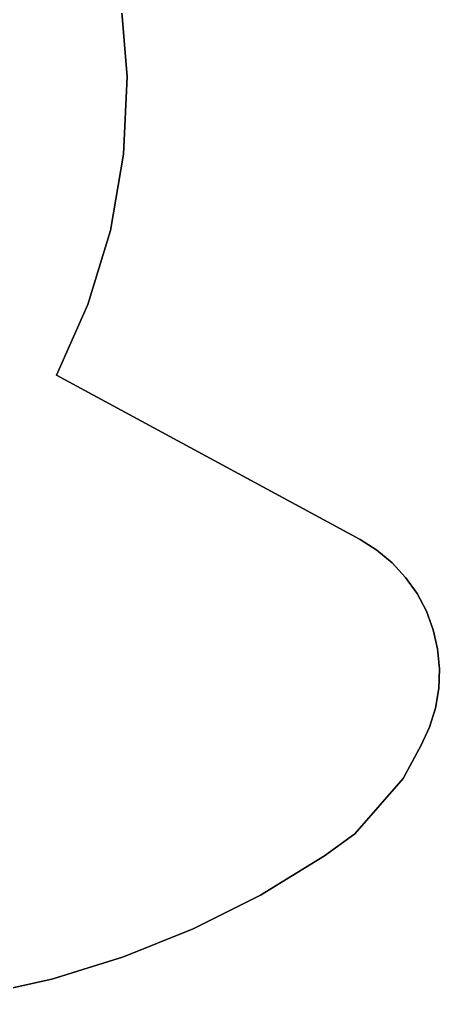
# Model space of a CAD drawing. Header units: millimetres. Extents: x -658 to 1307, y -81 to 472.
# Drawn here: x 1122.16 to 1124.93, y 37.48 to 43.92 of the extents above; entities that cross this region are included whole.
import ezdxf

# ---------------------------------------------------------------- set-up
doc = ezdxf.new("R2010")
doc.units = ezdxf.units.MM
doc.layers.get('0').update_dxf_attribs({"true_color": 0xffffff})

# ---------------------------------------------------------------- blocks, each defined once
blk = doc.blocks.new('Group67_1')
for p, q in [((1122.8696, 43.5457, 0.0004), (1122.8293, 44.0549, 0.0004)), ((1122.8293, 44.0549, 3), (1122.8696, 43.5457, 3)), ((1122.8696, 43.5457, 7.6996), (1122.8293, 44.0549, 7.6996)), ((1122.8293, 44.0549, 4.7), (1122.8696, 43.5457, 4.7)), ((1122.8696, 43.5457, 9.3996), (1122.8293, 44.0549, 9.3996)), ((1122.8293, 44.0549, 12.3992), (1122.8696, 43.5457, 12.3992)), ((1122.8696, 43.5457, 14.0992), (1122.8293, 44.0549, 14.0992)), ((1122.8293, 44.0549, 17.0988), (1122.8696, 43.5457, 17.0988)), ((1122.8696, 43.5457, 18.7988), (1122.8293, 44.0549, 18.7988)), ((1122.8293, 44.0549, 21.7984), (1122.8696, 43.5457, 21.7984)), ((1122.8293, 44.0549, 23.4984), (1122.8696, 43.5457, 23.4984)), ((1122.8696, 43.5457, 26.498), (1122.8293, 44.0549, 26.498)), ((1122.8696, 43.5457, 31.1975), (1122.8293, 44.0549, 31.1975)), ((1122.8293, 44.0549, 28.198), (1122.8696, 43.5457, 28.198)), ((1122.8696, 43.5457, 32.8975), (1122.8293, 44.0549, 32.8975)), ((1122.8293, 44.0549, 35.8971), (1122.8696, 43.5457, 35.8971)), ((1122.8696, 43.5457, 37.5971), (1122.8293, 44.0549, 37.5971)), ((1122.8293, 44.0549, 40.5967), (1122.8696, 43.5457, 40.5967)), ((1122.8293, 44.0549, 42.2967), (1122.8696, 43.5457, 42.2967)), ((1122.8293, 44.0549, 45.2963), (1122.8696, 43.5457, 45.2963)), ((1122.8464, 43.0354, 3), (1122.8696, 43.5457, 3)), ((1122.8696, 43.5457, 0.0004), (1122.8464, 43.0354, 0.0004)), ((1122.8464, 43.0354, 7.6996), (1122.8696, 43.5457, 7.6996)), ((1122.8696, 43.5457, 4.7), (1122.8464, 43.0354, 4.7)), ((1122.8464, 43.0354, 9.3996), (1122.8696, 43.5457, 9.3996)), ((1122.8696, 43.5457, 12.3992), (1122.8464, 43.0354, 12.3992)), ((1122.8464, 43.0354, 14.0992), (1122.8696, 43.5457, 14.0992)), ((1122.8696, 43.5457, 17.0988), (1122.8464, 43.0354, 17.0988)), ((1122.8464, 43.0354, 18.7988), (1122.8696, 43.5457, 18.7988)), ((1122.8696, 43.5457, 21.7984), (1122.8464, 43.0354, 21.7984)), ((1122.8696, 43.5457, 23.4984), (1122.8464, 43.0354, 23.4984)), ((1122.8464, 43.0354, 26.498), (1122.8696, 43.5457, 26.498)), ((1122.8464, 43.0354, 31.1975), (1122.8696, 43.5457, 31.1975)), ((1122.8696, 43.5457, 28.198), (1122.8464, 43.0354, 28.198)), ((1122.8464, 43.0354, 32.8975), (1122.8696, 43.5457, 32.8975)), ((1122.8696, 43.5457, 35.8971), (1122.8464, 43.0354, 35.8971)), ((1122.8464, 43.0354, 37.5971), (1122.8696, 43.5457, 37.5971)), ((1122.8696, 43.5457, 40.5967), (1122.8464, 43.0354, 40.5967)), ((1122.8696, 43.5457, 42.2967), (1122.8464, 43.0354, 42.2967)), ((1122.8696, 43.5457, 45.2963), (1122.8464, 43.0354, 45.2963)), ((1122.8696, 43.5457, 3), (1122.8696, 43.5457, 0.0004)), ((1122.8696, 43.5457, 7.6996), (1122.8696, 43.5457, 4.7)), ((1122.8696, 43.5457, 12.3992), (1122.8696, 43.5457, 9.3996)), ((1122.8696, 43.5457, 14.0992), (1122.8696, 43.5457, 17.0988)), ((1122.8696, 43.5457, 18.7988), (1122.8696, 43.5457, 21.7984)), ((1122.8696, 43.5457, 23.4984), (1122.8696, 43.5457, 26.498)), ((1122.8696, 43.5457, 31.1975), (1122.8696, 43.5457, 28.198)), ((1122.8696, 43.5457, 35.8971), (1122.8696, 43.5457, 32.8975)), ((1122.8696, 43.5457, 37.5971), (1122.8696, 43.5457, 40.5967)), ((1122.8696, 43.5457, 42.2967), (1122.8696, 43.5457, 45.2963)), ((1122.7598, 42.532, 3), (1122.8464, 43.0354, 3)), ((1122.8464, 43.0354, 0.0004), (1122.7598, 42.532, 0.0004)), ((1122.7598, 42.532, 7.6996), (1122.8464, 43.0354, 7.6996)), ((1122.8464, 43.0354, 4.7), (1122.7598, 42.532, 4.7)), ((1122.7598, 42.532, 9.3996), (1122.8464, 43.0354, 9.3996)), ((1122.8464, 43.0354, 12.3992), (1122.7598, 42.532, 12.3992)), ((1122.7598, 42.532, 14.0992), (1122.8464, 43.0354, 14.0992)), ((1122.8464, 43.0354, 17.0988), (1122.7598, 42.532, 17.0988)), ((1122.7598, 42.532, 18.7988), (1122.8464, 43.0354, 18.7988)), ((1122.8464, 43.0354, 21.7984), (1122.7598, 42.532, 21.7984)), ((1122.8464, 43.0354, 23.4984), (1122.7598, 42.532, 23.4984)), ((1122.7598, 42.532, 26.498), (1122.8464, 43.0354, 26.498)), ((1122.7598, 42.532, 31.1975), (1122.8464, 43.0354, 31.1975)), ((1122.8464, 43.0354, 28.198), (1122.7598, 42.532, 28.198)), ((1122.7598, 42.532, 32.8975), (1122.8464, 43.0354, 32.8975)), ((1122.8464, 43.0354, 35.8971), (1122.7598, 42.532, 35.8971)), ((1122.7598, 42.532, 37.5971), (1122.8464, 43.0354, 37.5971)), ((1122.8464, 43.0354, 40.5967), (1122.7598, 42.532, 40.5967)), ((1122.8464, 43.0354, 42.2967), (1122.7598, 42.532, 42.2967)), ((1122.8464, 43.0354, 45.2963), (1122.7598, 42.532, 45.2963)), ((1122.8464, 43.0354, 0.0004), (1122.8464, 43.0354, 3)), ((1122.8464, 43.0354, 4.7), (1122.8464, 43.0354, 7.6996)), ((1122.8464, 43.0354, 9.3996), (1122.8464, 43.0354, 12.3992)), ((1122.8464, 43.0354, 17.0988), (1122.8464, 43.0354, 14.0992)), ((1122.8464, 43.0354, 18.7988), (1122.8464, 43.0354, 21.7984)), ((1122.8464, 43.0354, 23.4984), (1122.8464, 43.0354, 26.498)), ((1122.8464, 43.0354, 28.198), (1122.8464, 43.0354, 31.1975)), ((1122.8464, 43.0354, 32.8975), (1122.8464, 43.0354, 35.8971)), ((1122.8464, 43.0354, 37.5971), (1122.8464, 43.0354, 40.5967)), ((1122.8464, 43.0354, 42.2967), (1122.8464, 43.0354, 45.2963)), ((1122.6113, 42.0432, 3), (1122.7598, 42.532, 3)), ((1122.7598, 42.532, 0.0004), (1122.6113, 42.0432, 0.0004)), ((1122.6113, 42.0432, 7.6996), (1122.7598, 42.532, 7.6996)), ((1122.7598, 42.532, 4.7), (1122.6113, 42.0432, 4.7)), ((1122.6113, 42.0432, 9.3996), (1122.7598, 42.532, 9.3996)), ((1122.7598, 42.532, 12.3992), (1122.6113, 42.0432, 12.3992)), ((1122.6113, 42.0432, 14.0992), (1122.7598, 42.532, 14.0992)), ((1122.7598, 42.532, 17.0988), (1122.6113, 42.0432, 17.0988)), ((1122.6113, 42.0432, 18.7988), (1122.7598, 42.532, 18.7988)), ((1122.7598, 42.532, 21.7984), (1122.6113, 42.0432, 21.7984)), ((1122.7598, 42.532, 23.4984), (1122.6113, 42.0432, 23.4984)), ((1122.6113, 42.0432, 26.498), (1122.7598, 42.532, 26.498)), ((1122.6113, 42.0432, 31.1975), (1122.7598, 42.532, 31.1975)), ((1122.7598, 42.532, 28.198), (1122.6113, 42.0432, 28.198)), ((1122.6113, 42.0432, 32.8975), (1122.7598, 42.532, 32.8975)), ((1122.7598, 42.532, 35.8971), (1122.6113, 42.0432, 35.8971)), ((1122.6113, 42.0432, 37.5971), (1122.7598, 42.532, 37.5971)), ((1122.7598, 42.532, 40.5967), (1122.6113, 42.0432, 40.5967)), ((1122.7598, 42.532, 42.2967), (1122.6113, 42.0432, 42.2967)), ((1122.7598, 42.532, 45.2963), (1122.6113, 42.0432, 45.2963)), ((1122.7598, 42.532, 3), (1122.7598, 42.532, 0.0004)), ((1122.7598, 42.532, 4.7), (1122.7598, 42.532, 7.6996)), ((1122.7598, 42.532, 12.3992), (1122.7598, 42.532, 9.3996)), ((1122.7598, 42.532, 17.0988), (1122.7598, 42.532, 14.0992)), ((1122.7598, 42.532, 21.7984), (1122.7598, 42.532, 18.7988)), ((1122.7598, 42.532, 26.498), (1122.7598, 42.532, 23.4984)), ((1122.7598, 42.532, 31.1975), (1122.7598, 42.532, 28.198)), ((1122.7598, 42.532, 35.8971), (1122.7598, 42.532, 32.8975)), ((1122.7598, 42.532, 37.5971), (1122.7598, 42.532, 40.5967)), ((1122.7598, 42.532, 45.2963), (1122.7598, 42.532, 42.2967)), ((1122.4031, 41.5767, 0.0004), (1122.6113, 42.0432, 0.0004)), ((1122.6113, 42.0432, 3), (1122.4031, 41.5767, 3)), ((1122.4031, 41.5767, 7.6996), (1122.6113, 42.0432, 7.6996)), ((1122.6113, 42.0432, 4.7), (1122.4031, 41.5767, 4.7)), ((1122.4031, 41.5767, 9.3996), (1122.6113, 42.0432, 9.3996)), ((1122.6113, 42.0432, 12.3992), (1122.4031, 41.5767, 12.3992)), ((1122.4031, 41.5767, 14.0992), (1122.6113, 42.0432, 14.0992)), ((1122.6113, 42.0432, 17.0988), (1122.4031, 41.5767, 17.0988)), ((1122.4031, 41.5767, 18.7988), (1122.6113, 42.0432, 18.7988)), ((1122.6113, 42.0432, 21.7984), (1122.4031, 41.5767, 21.7984)), ((1122.6113, 42.0432, 23.4984), (1122.4031, 41.5767, 23.4984)), ((1122.4031, 41.5767, 26.498), (1122.6113, 42.0432, 26.498)), ((1122.4031, 41.5767, 31.1975), (1122.6113, 42.0432, 31.1975)), ((1122.6113, 42.0432, 28.198), (1122.4031, 41.5767, 28.198)), ((1122.4031, 41.5767, 32.8975), (1122.6113, 42.0432, 32.8975)), ((1122.6113, 42.0432, 35.8971), (1122.4031, 41.5767, 35.8971)), ((1122.4031, 41.5767, 37.5971), (1122.6113, 42.0432, 37.5971)), ((1122.6113, 42.0432, 40.5967), (1122.4031, 41.5767, 40.5967)), ((1122.6113, 42.0432, 42.2967), (1122.4031, 41.5767, 42.2967)), ((1122.6113, 42.0432, 45.2963), (1122.4031, 41.5767, 45.2963)), ((1122.6113, 42.0432, 0.0004), (1122.6113, 42.0432, 3)), ((1122.6113, 42.0432, 7.6996), (1122.6113, 42.0432, 4.7)), ((1122.6113, 42.0432, 12.3992), (1122.6113, 42.0432, 9.3996)), ((1122.6113, 42.0432, 17.0988), (1122.6113, 42.0432, 14.0992)), ((1122.6113, 42.0432, 21.7984), (1122.6113, 42.0432, 18.7988)), ((1122.6113, 42.0432, 26.498), (1122.6113, 42.0432, 23.4984)), ((1122.6113, 42.0432, 31.1975), (1122.6113, 42.0432, 28.198)), ((1122.6113, 42.0432, 35.8971), (1122.6113, 42.0432, 32.8975)), ((1122.6113, 42.0432, 40.5967), (1122.6113, 42.0432, 37.5971)), ((1122.6113, 42.0432, 45.2963), (1122.6113, 42.0432, 42.2967)), ((1122.4031, 41.5767, 3), (1122.4031, 41.5767, 0.0004)), ((1124.4071, 40.4911, 3), (1122.4031, 41.5767, 3)), ((1122.4031, 41.5767, 0.0004), (1124.4071, 40.4911, 0.0004)), ((1124.4071, 40.4911, 7.6996), (1122.4031, 41.5767, 7.6996)), ((1122.4031, 41.5767, 4.7), (1124.4071, 40.4911, 4.7)), ((1122.4031, 41.5767, 4.7), (1122.4031, 41.5767, 7.6996)), ((1124.4071, 40.4911, 9.3996), (1122.4031, 41.5767, 9.3996)), ((1122.4031, 41.5767, 9.3996), (1122.4031, 41.5767, 12.3992)), ((1122.4031, 41.5767, 12.3992), (1124.4071, 40.4911, 12.3992)), ((1124.4071, 40.4911, 14.0992), (1122.4031, 41.5767, 14.0992)), ((1122.4031, 41.5767, 14.0992), (1122.4031, 41.5767, 17.0988)), ((1122.4031, 41.5767, 17.0988), (1124.4071, 40.4911, 17.0988)), ((1122.4031, 41.5767, 21.7984), (1122.4031, 41.5767, 18.7988)), ((1124.4071, 40.4911, 18.7988), (1122.4031, 41.5767, 18.7988)), ((1122.4031, 41.5767, 21.7984), (1124.4071, 40.4911, 21.7984)), ((1122.4031, 41.5767, 23.4984), (1124.4071, 40.4911, 23.4984)), ((1124.4071, 40.4911, 26.498), (1122.4031, 41.5767, 26.498)), ((1122.4031, 41.5767, 23.4984), (1122.4031, 41.5767, 26.498)), ((1124.4071, 40.4911, 31.1975), (1122.4031, 41.5767, 31.1975)), ((1122.4031, 41.5767, 28.198), (1124.4071, 40.4911, 28.198)), ((1122.4031, 41.5767, 28.198), (1122.4031, 41.5767, 31.1975)), ((1122.4031, 41.5767, 35.8971), (1122.4031, 41.5767, 32.8975)), ((1124.4071, 40.4911, 32.8975), (1122.4031, 41.5767, 32.8975)), ((1122.4031, 41.5767, 35.8971), (1124.4071, 40.4911, 35.8971)), ((1124.4071, 40.4911, 37.5971), (1122.4031, 41.5767, 37.5971)), ((1122.4031, 41.5767, 37.5971), (1122.4031, 41.5767, 40.5967)), ((1122.4031, 41.5767, 40.5967), (1124.4071, 40.4911, 40.5967)), ((1122.4031, 41.5767, 42.2967), (1124.4071, 40.4911, 42.2967)), ((1122.4031, 41.5767, 42.2967), (1122.4031, 41.5767, 45.2963)), ((1122.4031, 41.5767, 45.2963), (1124.4071, 40.4911, 45.2963)), ((1124.5178, 40.4214, 3), (1124.4071, 40.4911, 3)), ((1124.4071, 40.4911, 0.0004), (1124.5178, 40.4214, 0.0004)), ((1124.4071, 40.4911, 3), (1124.4071, 40.4911, 0.0004)), ((1124.5178, 40.4214, 7.6996), (1124.4071, 40.4911, 7.6996)), ((1124.4071, 40.4911, 4.7), (1124.5178, 40.4214, 4.7)), ((1124.4071, 40.4911, 4.7), (1124.4071, 40.4911, 7.6996)), ((1124.4071, 40.4911, 12.3992), (1124.4071, 40.4911, 9.3996)), ((1124.5178, 40.4214, 9.3996), (1124.4071, 40.4911, 9.3996)), ((1124.4071, 40.4911, 12.3992), (1124.5178, 40.4214, 12.3992)), ((1124.4071, 40.4911, 17.0988), (1124.4071, 40.4911, 14.0992)), ((1124.5178, 40.4214, 14.0992), (1124.4071, 40.4911, 14.0992)), ((1124.4071, 40.4911, 17.0988), (1124.5178, 40.4214, 17.0988)), ((1124.5178, 40.4214, 18.7988), (1124.4071, 40.4911, 18.7988)), ((1124.4071, 40.4911, 18.7988), (1124.4071, 40.4911, 21.7984)), ((1124.4071, 40.4911, 21.7984), (1124.5178, 40.4214, 21.7984)), ((1124.4071, 40.4911, 23.4984), (1124.5178, 40.4214, 23.4984)), ((1124.5178, 40.4214, 26.498), (1124.4071, 40.4911, 26.498)), ((1124.4071, 40.4911, 26.498), (1124.4071, 40.4911, 23.4984)), ((1124.5178, 40.4214, 31.1975), (1124.4071, 40.4911, 31.1975)), ((1124.4071, 40.4911, 28.198), (1124.5178, 40.4214, 28.198)), ((1124.4071, 40.4911, 31.1975), (1124.4071, 40.4911, 28.198)), ((1124.5178, 40.4214, 32.8975), (1124.4071, 40.4911, 32.8975)), ((1124.4071, 40.4911, 32.8975), (1124.4071, 40.4911, 35.8971)), ((1124.4071, 40.4911, 35.8971), (1124.5178, 40.4214, 35.8971)), ((1124.5178, 40.4214, 37.5971), (1124.4071, 40.4911, 37.5971)), ((1124.4071, 40.4911, 37.5971), (1124.4071, 40.4911, 40.5967)), ((1124.4071, 40.4911, 40.5967), (1124.5178, 40.4214, 40.5967)), ((1124.4071, 40.4911, 42.2967), (1124.5178, 40.4214, 42.2967)), ((1124.4071, 40.4911, 45.2963), (1124.4071, 40.4911, 42.2967)), ((1124.4071, 40.4911, 45.2963), (1124.5178, 40.4214, 45.2963)), ((1124.6184, 40.3378, 3), (1124.5178, 40.4214, 3)), ((1124.5178, 40.4214, 0.0004), (1124.6184, 40.3378, 0.0004)), ((1124.5178, 40.4214, 0.0004), (1124.5178, 40.4214, 3)), ((1124.6184, 40.3378, 7.6996), (1124.5178, 40.4214, 7.6996)), ((1124.5178, 40.4214, 4.7), (1124.6184, 40.3378, 4.7)), ((1124.5178, 40.4214, 7.6996), (1124.5178, 40.4214, 4.7)), ((1124.5178, 40.4214, 12.3992), (1124.5178, 40.4214, 9.3996)), ((1124.6184, 40.3378, 9.3996), (1124.5178, 40.4214, 9.3996)), ((1124.5178, 40.4214, 12.3992), (1124.6184, 40.3378, 12.3992)), ((1124.6184, 40.3378, 14.0992), (1124.5178, 40.4214, 14.0992)), ((1124.5178, 40.4214, 14.0992), (1124.5178, 40.4214, 17.0988)), ((1124.5178, 40.4214, 17.0988), (1124.6184, 40.3378, 17.0988)), ((1124.5178, 40.4214, 21.7984), (1124.5178, 40.4214, 18.7988)), ((1124.6184, 40.3378, 18.7988), (1124.5178, 40.4214, 18.7988)), ((1124.5178, 40.4214, 21.7984), (1124.6184, 40.3378, 21.7984)), ((1124.5178, 40.4214, 23.4984), (1124.6184, 40.3378, 23.4984)), ((1124.6184, 40.3378, 26.498), (1124.5178, 40.4214, 26.498)), ((1124.5178, 40.4214, 23.4984), (1124.5178, 40.4214, 26.498)), ((1124.6184, 40.3378, 31.1975), (1124.5178, 40.4214, 31.1975)), ((1124.5178, 40.4214, 28.198), (1124.6184, 40.3378, 28.198)), ((1124.5178, 40.4214, 28.198), (1124.5178, 40.4214, 31.1975)), ((1124.6184, 40.3378, 32.8975), (1124.5178, 40.4214, 32.8975)), ((1124.5178, 40.4214, 32.8975), (1124.5178, 40.4214, 35.8971)), ((1124.5178, 40.4214, 35.8971), (1124.6184, 40.3378, 35.8971)), ((1124.6184, 40.3378, 37.5971), (1124.5178, 40.4214, 37.5971)), ((1124.5178, 40.4214, 37.5971), (1124.5178, 40.4214, 40.5967)), ((1124.5178, 40.4214, 40.5967), (1124.6184, 40.3378, 40.5967)), ((1124.5178, 40.4214, 42.2967), (1124.6184, 40.3378, 42.2967)), ((1124.5178, 40.4214, 42.2967), (1124.5178, 40.4214, 45.2963)), ((1124.5178, 40.4214, 45.2963), (1124.6184, 40.3378, 45.2963)), ((1124.7073, 40.2418, 0.0004), (1124.6184, 40.3378, 0.0004)), ((1124.6184, 40.3378, 0.0004), (1124.6184, 40.3378, 3)), ((1124.6184, 40.3378, 3), (1124.7073, 40.2418, 3)), ((1124.7073, 40.2418, 7.6996), (1124.6184, 40.3378, 7.6996)), ((1124.6184, 40.3378, 4.7), (1124.7073, 40.2418, 4.7)), ((1124.6184, 40.3378, 7.6996), (1124.6184, 40.3378, 4.7)), ((1124.7073, 40.2418, 9.3996), (1124.6184, 40.3378, 9.3996)), ((1124.6184, 40.3378, 9.3996), (1124.6184, 40.3378, 12.3992)), ((1124.6184, 40.3378, 12.3992), (1124.7073, 40.2418, 12.3992)), ((1124.6184, 40.3378, 17.0988), (1124.6184, 40.3378, 14.0992)), ((1124.7073, 40.2418, 14.0992), (1124.6184, 40.3378, 14.0992)), ((1124.6184, 40.3378, 17.0988), (1124.7073, 40.2418, 17.0988)), ((1124.7073, 40.2418, 18.7988), (1124.6184, 40.3378, 18.7988)), ((1124.6184, 40.3378, 18.7988), (1124.6184, 40.3378, 21.7984)), ((1124.6184, 40.3378, 21.7984), (1124.7073, 40.2418, 21.7984)), ((1124.6184, 40.3378, 23.4984), (1124.7073, 40.2418, 23.4984)), ((1124.7073, 40.2418, 26.498), (1124.6184, 40.3378, 26.498)), ((1124.6184, 40.3378, 26.498), (1124.6184, 40.3378, 23.4984)), ((1124.7073, 40.2418, 31.1975), (1124.6184, 40.3378, 31.1975)), ((1124.6184, 40.3378, 28.198), (1124.7073, 40.2418, 28.198)), ((1124.6184, 40.3378, 31.1975), (1124.6184, 40.3378, 28.198)), ((1124.6184, 40.3378, 35.8971), (1124.6184, 40.3378, 32.8975)), ((1124.7073, 40.2418, 32.8975), (1124.6184, 40.3378, 32.8975)), ((1124.6184, 40.3378, 35.8971), (1124.7073, 40.2418, 35.8971)), ((1124.6184, 40.3378, 40.5967), (1124.6184, 40.3378, 37.5971)), ((1124.7073, 40.2418, 37.5971), (1124.6184, 40.3378, 37.5971)), ((1124.6184, 40.3378, 40.5967), (1124.7073, 40.2418, 40.5967)), ((1124.6184, 40.3378, 42.2967), (1124.7073, 40.2418, 42.2967)), ((1124.6184, 40.3378, 45.2963), (1124.6184, 40.3378, 42.2967)), ((1124.6184, 40.3378, 45.2963), (1124.7073, 40.2418, 45.2963)), ((1124.7073, 40.2418, 3), (1124.7073, 40.2418, 0.0004)), ((1124.7829, 40.1351, 3), (1124.7073, 40.2418, 3)), ((1124.7073, 40.2418, 0.0004), (1124.7829, 40.1351, 0.0004)), ((1124.7829, 40.1351, 7.6996), (1124.7073, 40.2418, 7.6996)), ((1124.7073, 40.2418, 4.7), (1124.7829, 40.1351, 4.7)), ((1124.7073, 40.2418, 4.7), (1124.7073, 40.2418, 7.6996)), ((1124.7829, 40.1351, 9.3996), (1124.7073, 40.2418, 9.3996)), ((1124.7073, 40.2418, 9.3996), (1124.7073, 40.2418, 12.3992)), ((1124.7073, 40.2418, 12.3992), (1124.7829, 40.1351, 12.3992)), ((1124.7829, 40.1351, 14.0992), (1124.7073, 40.2418, 14.0992)), ((1124.7073, 40.2418, 14.0992), (1124.7073, 40.2418, 17.0988)), ((1124.7073, 40.2418, 17.0988), (1124.7829, 40.1351, 17.0988)), ((1124.7829, 40.1351, 18.7988), (1124.7073, 40.2418, 18.7988)), ((1124.7073, 40.2418, 18.7988), (1124.7073, 40.2418, 21.7984)), ((1124.7073, 40.2418, 21.7984), (1124.7829, 40.1351, 21.7984)), ((1124.7073, 40.2418, 23.4984), (1124.7829, 40.1351, 23.4984)), ((1124.7829, 40.1351, 26.498), (1124.7073, 40.2418, 26.498)), ((1124.7073, 40.2418, 23.4984), (1124.7073, 40.2418, 26.498)), ((1124.7829, 40.1351, 31.1975), (1124.7073, 40.2418, 31.1975)), ((1124.7073, 40.2418, 28.198), (1124.7829, 40.1351, 28.198)), ((1124.7073, 40.2418, 28.198), (1124.7073, 40.2418, 31.1975)), ((1124.7829, 40.1351, 32.8975), (1124.7073, 40.2418, 32.8975)), ((1124.7073, 40.2418, 32.8975), (1124.7073, 40.2418, 35.8971)), ((1124.7073, 40.2418, 35.8971), (1124.7829, 40.1351, 35.8971)), ((1124.7829, 40.1351, 37.5971), (1124.7073, 40.2418, 37.5971)), ((1124.7073, 40.2418, 37.5971), (1124.7073, 40.2418, 40.5967)), ((1124.7073, 40.2418, 40.5967), (1124.7829, 40.1351, 40.5967)), ((1124.7073, 40.2418, 42.2967), (1124.7829, 40.1351, 42.2967)), ((1124.7073, 40.2418, 42.2967), (1124.7073, 40.2418, 45.2963)), ((1124.7073, 40.2418, 45.2963), (1124.7829, 40.1351, 45.2963)), ((1124.8439, 40.0194, 3), (1124.7829, 40.1351, 3)), ((1124.7829, 40.1351, 0.0004), (1124.8439, 40.0194, 0.0004)), ((1124.7829, 40.1351, 3), (1124.7829, 40.1351, 0.0004)), ((1124.8439, 40.0194, 7.6996), (1124.7829, 40.1351, 7.6996)), ((1124.7829, 40.1351, 4.7), (1124.8439, 40.0194, 4.7)), ((1124.7829, 40.1351, 7.6996), (1124.7829, 40.1351, 4.7)), ((1124.8439, 40.0194, 9.3996), (1124.7829, 40.1351, 9.3996)), ((1124.7829, 40.1351, 9.3996), (1124.7829, 40.1351, 12.3992)), ((1124.7829, 40.1351, 12.3992), (1124.8439, 40.0194, 12.3992)), ((1124.8439, 40.0194, 14.0992), (1124.7829, 40.1351, 14.0992)), ((1124.7829, 40.1351, 14.0992), (1124.7829, 40.1351, 17.0988)), ((1124.7829, 40.1351, 17.0988), (1124.8439, 40.0194, 17.0988)), ((1124.7829, 40.1351, 21.7984), (1124.7829, 40.1351, 18.7988)), ((1124.8439, 40.0194, 18.7988), (1124.7829, 40.1351, 18.7988)), ((1124.7829, 40.1351, 21.7984), (1124.8439, 40.0194, 21.7984)), ((1124.7829, 40.1351, 23.4984), (1124.8439, 40.0194, 23.4984)), ((1124.8439, 40.0194, 26.498), (1124.7829, 40.1351, 26.498)), ((1124.7829, 40.1351, 26.498), (1124.7829, 40.1351, 23.4984)), ((1124.8439, 40.0194, 31.1975), (1124.7829, 40.1351, 31.1975)), ((1124.7829, 40.1351, 28.198), (1124.8439, 40.0194, 28.198)), ((1124.7829, 40.1351, 31.1975), (1124.7829, 40.1351, 28.198)), ((1124.7829, 40.1351, 35.8971), (1124.7829, 40.1351, 32.8975)), ((1124.8439, 40.0194, 32.8975), (1124.7829, 40.1351, 32.8975)), ((1124.7829, 40.1351, 35.8971), (1124.8439, 40.0194, 35.8971)), ((1124.7829, 40.1351, 40.5967), (1124.7829, 40.1351, 37.5971)), ((1124.8439, 40.0194, 37.5971), (1124.7829, 40.1351, 37.5971)), ((1124.7829, 40.1351, 40.5967), (1124.8439, 40.0194, 40.5967)), ((1124.7829, 40.1351, 42.2967), (1124.8439, 40.0194, 42.2967)), ((1124.7829, 40.1351, 45.2963), (1124.7829, 40.1351, 42.2967)), ((1124.7829, 40.1351, 45.2963), (1124.8439, 40.0194, 45.2963)), ((1124.8893, 39.8967, 0.0004), (1124.8439, 40.0194, 0.0004)), ((1124.8439, 40.0194, 0.0004), (1124.8439, 40.0194, 3)), ((1124.8439, 40.0194, 3), (1124.8893, 39.8967, 3)), ((1124.8893, 39.8967, 7.6996), (1124.8439, 40.0194, 7.6996)), ((1124.8439, 40.0194, 4.7), (1124.8893, 39.8967, 4.7)), ((1124.8439, 40.0194, 7.6996), (1124.8439, 40.0194, 4.7)), ((1124.8439, 40.0194, 12.3992), (1124.8439, 40.0194, 9.3996)), ((1124.8893, 39.8967, 9.3996), (1124.8439, 40.0194, 9.3996)), ((1124.8439, 40.0194, 12.3992), (1124.8893, 39.8967, 12.3992)), ((1124.8439, 40.0194, 17.0988), (1124.8439, 40.0194, 14.0992)), ((1124.8893, 39.8967, 14.0992), (1124.8439, 40.0194, 14.0992)), ((1124.8439, 40.0194, 17.0988), (1124.8893, 39.8967, 17.0988)), ((1124.8439, 40.0194, 21.7984), (1124.8439, 40.0194, 18.7988)), ((1124.8893, 39.8967, 18.7988), (1124.8439, 40.0194, 18.7988)), ((1124.8439, 40.0194, 21.7984), (1124.8893, 39.8967, 21.7984)), ((1124.8439, 40.0194, 23.4984), (1124.8893, 39.8967, 23.4984)), ((1124.8893, 39.8967, 26.498), (1124.8439, 40.0194, 26.498)), ((1124.8439, 40.0194, 26.498), (1124.8439, 40.0194, 23.4984)), ((1124.8893, 39.8967, 31.1975), (1124.8439, 40.0194, 31.1975)), ((1124.8439, 40.0194, 28.198), (1124.8893, 39.8967, 28.198)), ((1124.8439, 40.0194, 31.1975), (1124.8439, 40.0194, 28.198)), ((1124.8439, 40.0194, 35.8971), (1124.8439, 40.0194, 32.8975)), ((1124.8893, 39.8967, 32.8975), (1124.8439, 40.0194, 32.8975)), ((1124.8439, 40.0194, 35.8971), (1124.8893, 39.8967, 35.8971)), ((1124.8439, 40.0194, 40.5967), (1124.8439, 40.0194, 37.5971)), ((1124.8893, 39.8967, 37.5971), (1124.8439, 40.0194, 37.5971)), ((1124.8439, 40.0194, 40.5967), (1124.8893, 39.8967, 40.5967)), ((1124.8439, 40.0194, 42.2967), (1124.8893, 39.8967, 42.2967)), ((1124.8439, 40.0194, 45.2963), (1124.8439, 40.0194, 42.2967)), ((1124.8439, 40.0194, 45.2963), (1124.8893, 39.8967, 45.2963)), ((1124.9183, 39.7692, 0.0004), (1124.8893, 39.8967, 0.0004)), ((1124.8893, 39.8967, 0.0004), (1124.8893, 39.8967, 3)), ((1124.8893, 39.8967, 3), (1124.9183, 39.7692, 3)), ((1124.9183, 39.7692, 7.6996), (1124.8893, 39.8967, 7.6996)), ((1124.8893, 39.8967, 4.7), (1124.9183, 39.7692, 4.7)), ((1124.8893, 39.8967, 4.7), (1124.8893, 39.8967, 7.6996)), ((1124.9183, 39.7692, 9.3996), (1124.8893, 39.8967, 9.3996)), ((1124.8893, 39.8967, 9.3996), (1124.8893, 39.8967, 12.3992)), ((1124.8893, 39.8967, 12.3992), (1124.9183, 39.7692, 12.3992)), ((1124.9183, 39.7692, 14.0992), (1124.8893, 39.8967, 14.0992)), ((1124.8893, 39.8967, 14.0992), (1124.8893, 39.8967, 17.0988)), ((1124.8893, 39.8967, 17.0988), (1124.9183, 39.7692, 17.0988)), ((1124.9183, 39.7692, 18.7988), (1124.8893, 39.8967, 18.7988)), ((1124.8893, 39.8967, 18.7988), (1124.8893, 39.8967, 21.7984)), ((1124.8893, 39.8967, 21.7984), (1124.9183, 39.7692, 21.7984)), ((1124.8893, 39.8967, 23.4984), (1124.9183, 39.7692, 23.4984)), ((1124.9183, 39.7692, 26.498), (1124.8893, 39.8967, 26.498)), ((1124.8893, 39.8967, 26.498), (1124.8893, 39.8967, 23.4984)), ((1124.9183, 39.7692, 31.1975), (1124.8893, 39.8967, 31.1975)), ((1124.8893, 39.8967, 28.198), (1124.9183, 39.7692, 28.198)), ((1124.8893, 39.8967, 28.198), (1124.8893, 39.8967, 31.1975)), ((1124.9183, 39.7692, 32.8975), (1124.8893, 39.8967, 32.8975)), ((1124.8893, 39.8967, 32.8975), (1124.8893, 39.8967, 35.8971)), ((1124.8893, 39.8967, 35.8971), (1124.9183, 39.7692, 35.8971)), ((1124.8893, 39.8967, 40.5967), (1124.8893, 39.8967, 37.5971)), ((1124.9183, 39.7692, 37.5971), (1124.8893, 39.8967, 37.5971)), ((1124.8893, 39.8967, 40.5967), (1124.9183, 39.7692, 40.5967)), ((1124.8893, 39.8967, 42.2967), (1124.9183, 39.7692, 42.2967)), ((1124.8893, 39.8967, 45.2963), (1124.8893, 39.8967, 42.2967)), ((1124.8893, 39.8967, 45.2963), (1124.9183, 39.7692, 45.2963)), ((1124.9183, 39.7692, 3), (1124.9183, 39.7692, 0.0004)), ((1124.9183, 39.7692, 0.0004), (1124.9304, 39.6389, 0.0004)), ((1124.9183, 39.7692, 4.7), (1124.9304, 39.6389, 4.7)), ((1124.9183, 39.7692, 4.7), (1124.9183, 39.7692, 7.6996)), ((1124.9183, 39.7692, 9.3996), (1124.9183, 39.7692, 12.3992)), ((1124.9183, 39.7692, 9.3996), (1124.9304, 39.6389, 9.3996)), ((1124.9183, 39.7692, 14.0992), (1124.9183, 39.7692, 17.0988)), ((1124.9183, 39.7692, 14.0992), (1124.9304, 39.6389, 14.0992)), ((1124.9183, 39.7692, 18.7988), (1124.9183, 39.7692, 21.7984)), ((1124.9183, 39.7692, 18.7988), (1124.9304, 39.6389, 18.7988)), ((1124.9183, 39.7692, 23.4984), (1124.9304, 39.6389, 23.4984)), ((1124.9183, 39.7692, 23.4984), (1124.9183, 39.7692, 26.498)), ((1124.9183, 39.7692, 28.198), (1124.9304, 39.6389, 28.198)), ((1124.9183, 39.7692, 28.198), (1124.9183, 39.7692, 31.1975)), ((1124.9183, 39.7692, 32.8975), (1124.9183, 39.7692, 35.8971)), ((1124.9183, 39.7692, 32.8975), (1124.9304, 39.6389, 32.8975)), ((1124.9183, 39.7692, 37.5971), (1124.9183, 39.7692, 40.5967)), ((1124.9183, 39.7692, 37.5971), (1124.9304, 39.6389, 37.5971)), ((1124.9183, 39.7692, 42.2967), (1124.9304, 39.6389, 42.2967)), ((1124.9183, 39.7692, 42.2967), (1124.9183, 39.7692, 45.2963)), ((1124.9304, 39.6389, 3), (1124.9183, 39.7692, 3)), ((1124.9304, 39.6389, 7.6996), (1124.9183, 39.7692, 7.6996)), ((1124.9304, 39.6389, 12.3992), (1124.9183, 39.7692, 12.3992)), ((1124.9304, 39.6389, 17.0988), (1124.9183, 39.7692, 17.0988)), ((1124.9304, 39.6389, 21.7984), (1124.9183, 39.7692, 21.7984)), ((1124.9304, 39.6389, 26.498), (1124.9183, 39.7692, 26.498)), ((1124.9304, 39.6389, 31.1975), (1124.9183, 39.7692, 31.1975)), ((1124.9304, 39.6389, 35.8971), (1124.9183, 39.7692, 35.8971)), ((1124.9304, 39.6389, 40.5967), (1124.9183, 39.7692, 40.5967)), ((1124.9304, 39.6389, 45.2963), (1124.9183, 39.7692, 45.2963)), ((1124.9254, 39.5082, 3), (1124.9304, 39.6389, 3)), ((1124.9304, 39.6389, 0.0004), (1124.9254, 39.5082, 0.0004)), ((1124.9254, 39.5082, 7.6996), (1124.9304, 39.6389, 7.6996)), ((1124.9304, 39.6389, 4.7), (1124.9254, 39.5082, 4.7)), ((1124.9254, 39.5082, 12.3992), (1124.9304, 39.6389, 12.3992)), ((1124.9304, 39.6389, 9.3996), (1124.9254, 39.5082, 9.3996)), ((1124.9254, 39.5082, 17.0988), (1124.9304, 39.6389, 17.0988)), ((1124.9304, 39.6389, 14.0992), (1124.9254, 39.5082, 14.0992)), ((1124.9254, 39.5082, 21.7984), (1124.9304, 39.6389, 21.7984)), ((1124.9304, 39.6389, 18.7988), (1124.9254, 39.5082, 18.7988)), ((1124.9304, 39.6389, 23.4984), (1124.9254, 39.5082, 23.4984)), ((1124.9254, 39.5082, 26.498), (1124.9304, 39.6389, 26.498)), ((1124.9254, 39.5082, 31.1975), (1124.9304, 39.6389, 31.1975)), ((1124.9304, 39.6389, 28.198), (1124.9254, 39.5082, 28.198)), ((1124.9254, 39.5082, 35.8971), (1124.9304, 39.6389, 35.8971)), ((1124.9304, 39.6389, 32.8975), (1124.9254, 39.5082, 32.8975)), ((1124.9254, 39.5082, 40.5967), (1124.9304, 39.6389, 40.5967)), ((1124.9304, 39.6389, 37.5971), (1124.9254, 39.5082, 37.5971)), ((1124.9304, 39.6389, 42.2967), (1124.9254, 39.5082, 42.2967)), ((1124.9254, 39.5082, 45.2963), (1124.9304, 39.6389, 45.2963)), ((1124.9304, 39.6389, 0.0004), (1124.9304, 39.6389, 3)), ((1124.9304, 39.6389, 7.6996), (1124.9304, 39.6389, 4.7)), ((1124.9304, 39.6389, 12.3992), (1124.9304, 39.6389, 9.3996)), ((1124.9304, 39.6389, 14.0992), (1124.9304, 39.6389, 17.0988)), ((1124.9304, 39.6389, 21.7984), (1124.9304, 39.6389, 18.7988)), ((1124.9304, 39.6389, 26.498), (1124.9304, 39.6389, 23.4984)), ((1124.9304, 39.6389, 28.198), (1124.9304, 39.6389, 31.1975)), ((1124.9304, 39.6389, 35.8971), (1124.9304, 39.6389, 32.8975)), ((1124.9304, 39.6389, 37.5971), (1124.9304, 39.6389, 40.5967)), ((1124.9304, 39.6389, 42.2967), (1124.9304, 39.6389, 45.2963)), ((1124.9033, 39.3793, 3), (1124.9254, 39.5082, 3)), ((1124.9033, 39.3793, 7.6996), (1124.9254, 39.5082, 7.6996)), ((1124.9033, 39.3793, 12.3992), (1124.9254, 39.5082, 12.3992)), ((1124.9033, 39.3793, 17.0988), (1124.9254, 39.5082, 17.0988)), ((1124.9033, 39.3793, 21.7984), (1124.9254, 39.5082, 21.7984)), ((1124.9033, 39.3793, 26.498), (1124.9254, 39.5082, 26.498)), ((1124.9033, 39.3793, 31.1975), (1124.9254, 39.5082, 31.1975)), ((1124.9033, 39.3793, 35.8971), (1124.9254, 39.5082, 35.8971)), ((1124.9033, 39.3793, 40.5967), (1124.9254, 39.5082, 40.5967)), ((1124.9033, 39.3793, 45.2963), (1124.9254, 39.5082, 45.2963)), ((1124.9254, 39.5082, 0.0004), (1124.9033, 39.3793, 0.0004)), ((1124.9254, 39.5082, 4.7), (1124.9033, 39.3793, 4.7)), ((1124.9254, 39.5082, 9.3996), (1124.9033, 39.3793, 9.3996)), ((1124.9254, 39.5082, 14.0992), (1124.9033, 39.3793, 14.0992)), ((1124.9254, 39.5082, 18.7988), (1124.9033, 39.3793, 18.7988)), ((1124.9254, 39.5082, 23.4984), (1124.9033, 39.3793, 23.4984)), ((1124.9254, 39.5082, 28.198), (1124.9033, 39.3793, 28.198)), ((1124.9254, 39.5082, 32.8975), (1124.9033, 39.3793, 32.8975)), ((1124.9254, 39.5082, 37.5971), (1124.9033, 39.3793, 37.5971)), ((1124.9254, 39.5082, 42.2967), (1124.9033, 39.3793, 42.2967)), ((1124.9254, 39.5082, 0.0004), (1124.9254, 39.5082, 3)), ((1124.9254, 39.5082, 4.7), (1124.9254, 39.5082, 7.6996)), ((1124.9254, 39.5082, 9.3996), (1124.9254, 39.5082, 12.3992)), ((1124.9254, 39.5082, 17.0988), (1124.9254, 39.5082, 14.0992)), ((1124.9254, 39.5082, 18.7988), (1124.9254, 39.5082, 21.7984)), ((1124.9254, 39.5082, 23.4984), (1124.9254, 39.5082, 26.498)), ((1124.9254, 39.5082, 28.198), (1124.9254, 39.5082, 31.1975)), ((1124.9254, 39.5082, 32.8975), (1124.9254, 39.5082, 35.8971)), ((1124.9254, 39.5082, 37.5971), (1124.9254, 39.5082, 40.5967)), ((1124.9254, 39.5082, 45.2963), (1124.9254, 39.5082, 42.2967)), ((1124.8647, 39.2543, 3), (1124.9033, 39.3793, 3)), ((1124.9033, 39.3793, 0.0004), (1124.8647, 39.2543, 0.0004)), ((1124.8647, 39.2543, 7.6996), (1124.9033, 39.3793, 7.6996)), ((1124.9033, 39.3793, 4.7), (1124.8647, 39.2543, 4.7)), ((1124.8647, 39.2543, 9.3996), (1124.9033, 39.3793, 9.3996)), ((1124.9033, 39.3793, 12.3992), (1124.8647, 39.2543, 12.3992)), ((1124.8647, 39.2543, 14.0992), (1124.9033, 39.3793, 14.0992)), ((1124.9033, 39.3793, 17.0988), (1124.8647, 39.2543, 17.0988)), ((1124.8647, 39.2543, 18.7988), (1124.9033, 39.3793, 18.7988)), ((1124.9033, 39.3793, 21.7984), (1124.8647, 39.2543, 21.7984)), ((1124.9033, 39.3793, 23.4984), (1124.8647, 39.2543, 23.4984)), ((1124.8647, 39.2543, 26.498), (1124.9033, 39.3793, 26.498)), ((1124.8647, 39.2543, 31.1975), (1124.9033, 39.3793, 31.1975)), ((1124.9033, 39.3793, 28.198), (1124.8647, 39.2543, 28.198)), ((1124.8647, 39.2543, 32.8975), (1124.9033, 39.3793, 32.8975)), ((1124.9033, 39.3793, 35.8971), (1124.8647, 39.2543, 35.8971)), ((1124.8647, 39.2543, 37.5971), (1124.9033, 39.3793, 37.5971)), ((1124.9033, 39.3793, 40.5967), (1124.8647, 39.2543, 40.5967)), ((1124.9033, 39.3793, 42.2967), (1124.8647, 39.2543, 42.2967)), ((1124.9033, 39.3793, 45.2963), (1124.8647, 39.2543, 45.2963)), ((1124.9033, 39.3793, 3), (1124.9033, 39.3793, 0.0004)), ((1124.9033, 39.3793, 4.7), (1124.9033, 39.3793, 7.6996)), ((1124.9033, 39.3793, 12.3992), (1124.9033, 39.3793, 9.3996)), ((1124.9033, 39.3793, 17.0988), (1124.9033, 39.3793, 14.0992)), ((1124.9033, 39.3793, 21.7984), (1124.9033, 39.3793, 18.7988)), ((1124.9033, 39.3793, 23.4984), (1124.9033, 39.3793, 26.498)), ((1124.9033, 39.3793, 31.1975), (1124.9033, 39.3793, 28.198)), ((1124.9033, 39.3793, 32.8975), (1124.9033, 39.3793, 35.8971)), ((1124.9033, 39.3793, 37.5971), (1124.9033, 39.3793, 40.5967)), ((1124.9033, 39.3793, 42.2967), (1124.9033, 39.3793, 45.2963)), ((1124.81, 39.1355, 3), (1124.8647, 39.2543, 3)), ((1124.8647, 39.2543, 0.0004), (1124.81, 39.1355, 0.0004)), ((1124.81, 39.1355, 7.6996), (1124.8647, 39.2543, 7.6996)), ((1124.8647, 39.2543, 4.7), (1124.81, 39.1355, 4.7)), ((1124.81, 39.1355, 9.3996), (1124.8647, 39.2543, 9.3996)), ((1124.8647, 39.2543, 12.3992), (1124.81, 39.1355, 12.3992)), ((1124.81, 39.1355, 14.0992), (1124.8647, 39.2543, 14.0992)), ((1124.8647, 39.2543, 17.0988), (1124.81, 39.1355, 17.0988)), ((1124.81, 39.1355, 18.7988), (1124.8647, 39.2543, 18.7988)), ((1124.8647, 39.2543, 21.7984), (1124.81, 39.1355, 21.7984)), ((1124.8647, 39.2543, 23.4984), (1124.81, 39.1355, 23.4984)), ((1124.81, 39.1355, 26.498), (1124.8647, 39.2543, 26.498)), ((1124.81, 39.1355, 31.1975), (1124.8647, 39.2543, 31.1975)), ((1124.8647, 39.2543, 28.198), (1124.81, 39.1355, 28.198)), ((1124.81, 39.1355, 32.8975), (1124.8647, 39.2543, 32.8975)), ((1124.8647, 39.2543, 35.8971), (1124.81, 39.1355, 35.8971)), ((1124.81, 39.1355, 37.5971), (1124.8647, 39.2543, 37.5971)), ((1124.8647, 39.2543, 40.5967), (1124.81, 39.1355, 40.5967)), ((1124.8647, 39.2543, 42.2967), (1124.81, 39.1355, 42.2967)), ((1124.8647, 39.2543, 45.2963), (1124.81, 39.1355, 45.2963)), ((1124.8647, 39.2543, 0.0004), (1124.8647, 39.2543, 3)), ((1124.8647, 39.2543, 7.6996), (1124.8647, 39.2543, 4.7)), ((1124.8647, 39.2543, 12.3992), (1124.8647, 39.2543, 9.3996)), ((1124.8647, 39.2543, 14.0992), (1124.8647, 39.2543, 17.0988)), ((1124.8647, 39.2543, 18.7988), (1124.8647, 39.2543, 21.7984)), ((1124.8647, 39.2543, 26.498), (1124.8647, 39.2543, 23.4984)), ((1124.8647, 39.2543, 28.198), (1124.8647, 39.2543, 31.1975)), ((1124.8647, 39.2543, 35.8971), (1124.8647, 39.2543, 32.8975)), ((1124.8647, 39.2543, 40.5967), (1124.8647, 39.2543, 37.5971)), ((1124.8647, 39.2543, 42.2967), (1124.8647, 39.2543, 45.2963)), ((1124.6899, 38.9137, 0.0004), (1124.81, 39.1355, 0.0004)), ((1124.81, 39.1355, 3), (1124.6899, 38.9137, 3)), ((1124.6899, 38.9137, 7.6996), (1124.81, 39.1355, 7.6996)), ((1124.81, 39.1355, 4.7), (1124.6899, 38.9137, 4.7)), ((1124.6899, 38.9137, 9.3996), (1124.81, 39.1355, 9.3996)), ((1124.81, 39.1355, 12.3992), (1124.6899, 38.9137, 12.3992)), ((1124.6899, 38.9137, 14.0992), (1124.81, 39.1355, 14.0992)), ((1124.81, 39.1355, 17.0988), (1124.6899, 38.9137, 17.0988)), ((1124.6899, 38.9137, 18.7988), (1124.81, 39.1355, 18.7988)), ((1124.81, 39.1355, 21.7984), (1124.6899, 38.9137, 21.7984)), ((1124.81, 39.1355, 23.4984), (1124.6899, 38.9137, 23.4984)), ((1124.6899, 38.9137, 26.498), (1124.81, 39.1355, 26.498)), ((1124.6899, 38.9137, 31.1975), (1124.81, 39.1355, 31.1975)), ((1124.81, 39.1355, 28.198), (1124.6899, 38.9137, 28.198)), ((1124.6899, 38.9137, 32.8975), (1124.81, 39.1355, 32.8975)), ((1124.81, 39.1355, 35.8971), (1124.6899, 38.9137, 35.8971)), ((1124.6899, 38.9137, 37.5971), (1124.81, 39.1355, 37.5971)), ((1124.81, 39.1355, 40.5967), (1124.6899, 38.9137, 40.5967)), ((1124.81, 39.1355, 42.2967), (1124.6899, 38.9137, 42.2967)), ((1124.81, 39.1355, 45.2963), (1124.6899, 38.9137, 45.2963)), ((1124.81, 39.1355, 0.0004), (1124.81, 39.1355, 3)), ((1124.81, 39.1355, 7.6996), (1124.81, 39.1355, 4.7)), ((1124.81, 39.1355, 9.3996), (1124.81, 39.1355, 12.3992)), ((1124.81, 39.1355, 17.0988), (1124.81, 39.1355, 14.0992)), ((1124.81, 39.1355, 21.7984), (1124.81, 39.1355, 18.7988)), ((1124.81, 39.1355, 26.498), (1124.81, 39.1355, 23.4984)), ((1124.81, 39.1355, 31.1975), (1124.81, 39.1355, 28.198)), ((1124.81, 39.1355, 35.8971), (1124.81, 39.1355, 32.8975)), ((1124.81, 39.1355, 40.5967), (1124.81, 39.1355, 37.5971)), ((1124.81, 39.1355, 45.2963), (1124.81, 39.1355, 42.2967)), ((1124.3718, 38.5497, 0.0004), (1124.6899, 38.9137, 0.0004)), ((1124.6899, 38.9137, 3), (1124.3718, 38.5497, 3)), ((1124.3718, 38.5497, 7.6996), (1124.6899, 38.9137, 7.6996)), ((1124.6899, 38.9137, 4.7), (1124.3718, 38.5497, 4.7)), ((1124.3718, 38.5497, 9.3996), (1124.6899, 38.9137, 9.3996)), ((1124.6899, 38.9137, 12.3992), (1124.3718, 38.5497, 12.3992)), ((1124.3718, 38.5497, 14.0992), (1124.6899, 38.9137, 14.0992)), ((1124.6899, 38.9137, 17.0988), (1124.3718, 38.5497, 17.0988)), ((1124.3718, 38.5497, 18.7988), (1124.6899, 38.9137, 18.7988)), ((1124.6899, 38.9137, 21.7984), (1124.3718, 38.5497, 21.7984)), ((1124.6899, 38.9137, 23.4984), (1124.3718, 38.5497, 23.4984)), ((1124.3718, 38.5497, 26.498), (1124.6899, 38.9137, 26.498)), ((1124.3718, 38.5497, 31.1975), (1124.6899, 38.9137, 31.1975)), ((1124.6899, 38.9137, 28.198), (1124.3718, 38.5497, 28.198)), ((1124.3718, 38.5497, 32.8975), (1124.6899, 38.9137, 32.8975)), ((1124.6899, 38.9137, 35.8971), (1124.3718, 38.5497, 35.8971)), ((1124.3718, 38.5497, 37.5971), (1124.6899, 38.9137, 37.5971)), ((1124.6899, 38.9137, 40.5967), (1124.3718, 38.5497, 40.5967)), ((1124.6899, 38.9137, 42.2967), (1124.3718, 38.5497, 42.2967)), ((1124.6899, 38.9137, 45.2963), (1124.3718, 38.5497, 45.2963)), ((1124.6899, 38.9137, 0.0004), (1124.6899, 38.9137, 3)), ((1124.6899, 38.9137, 4.7), (1124.6899, 38.9137, 7.6996)), ((1124.6899, 38.9137, 12.3992), (1124.6899, 38.9137, 9.3996)), ((1124.6899, 38.9137, 14.0992), (1124.6899, 38.9137, 17.0988)), ((1124.6899, 38.9137, 21.7984), (1124.6899, 38.9137, 18.7988)), ((1124.6899, 38.9137, 23.4984), (1124.6899, 38.9137, 26.498)), ((1124.6899, 38.9137, 31.1975), (1124.6899, 38.9137, 28.198)), ((1124.6899, 38.9137, 35.8971), (1124.6899, 38.9137, 32.8975)), ((1124.6899, 38.9137, 40.5967), (1124.6899, 38.9137, 37.5971)), ((1124.6899, 38.9137, 42.2967), (1124.6899, 38.9137, 45.2963)), ((1124.1717, 38.4036, 0.0004), (1124.3718, 38.5497, 0.0004)), ((1124.3718, 38.5497, 3), (1124.1717, 38.4036, 3)), ((1124.1717, 38.4036, 7.6996), (1124.3718, 38.5497, 7.6996)), ((1124.3718, 38.5497, 4.7), (1124.1717, 38.4036, 4.7)), ((1124.1717, 38.4036, 9.3996), (1124.3718, 38.5497, 9.3996)), ((1124.3718, 38.5497, 12.3992), (1124.1717, 38.4036, 12.3992)), ((1124.1717, 38.4036, 14.0992), (1124.3718, 38.5497, 14.0992)), ((1124.3718, 38.5497, 17.0988), (1124.1717, 38.4036, 17.0988)), ((1124.1717, 38.4036, 18.7988), (1124.3718, 38.5497, 18.7988)), ((1124.3718, 38.5497, 21.7984), (1124.1717, 38.4036, 21.7984)), ((1124.3718, 38.5497, 23.4984), (1124.1717, 38.4036, 23.4984)), ((1124.1717, 38.4036, 26.498), (1124.3718, 38.5497, 26.498)), ((1124.1717, 38.4036, 31.1975), (1124.3718, 38.5497, 31.1975)), ((1124.3718, 38.5497, 28.198), (1124.1717, 38.4036, 28.198)), ((1124.1717, 38.4036, 32.8975), (1124.3718, 38.5497, 32.8975)), ((1124.3718, 38.5497, 35.8971), (1124.1717, 38.4036, 35.8971)), ((1124.1717, 38.4036, 37.5971), (1124.3718, 38.5497, 37.5971)), ((1124.3718, 38.5497, 40.5967), (1124.1717, 38.4036, 40.5967)), ((1124.3718, 38.5497, 42.2967), (1124.1717, 38.4036, 42.2967)), ((1124.3718, 38.5497, 45.2963), (1124.1717, 38.4036, 45.2963)), ((1124.3718, 38.5497, 3), (1124.3718, 38.5497, 0.0004)), ((1124.3718, 38.5497, 7.6996), (1124.3718, 38.5497, 4.7)), ((1124.3718, 38.5497, 9.3996), (1124.3718, 38.5497, 12.3992)), ((1124.3718, 38.5497, 17.0988), (1124.3718, 38.5497, 14.0992)), ((1124.3718, 38.5497, 18.7988), (1124.3718, 38.5497, 21.7984)), ((1124.3718, 38.5497, 26.498), (1124.3718, 38.5497, 23.4984)), ((1124.3718, 38.5497, 31.1975), (1124.3718, 38.5497, 28.198)), ((1124.3718, 38.5497, 35.8971), (1124.3718, 38.5497, 32.8975)), ((1124.3718, 38.5497, 40.5967), (1124.3718, 38.5497, 37.5971)), ((1124.3718, 38.5497, 45.2963), (1124.3718, 38.5497, 42.2967)), ((1123.7489, 38.1452, 0.0004), (1124.1717, 38.4036, 0.0004)), ((1124.1717, 38.4036, 3), (1123.7489, 38.1452, 3)), ((1123.7489, 38.1452, 7.6996), (1124.1717, 38.4036, 7.6996)), ((1124.1717, 38.4036, 4.7), (1123.7489, 38.1452, 4.7)), ((1123.7489, 38.1452, 9.3996), (1124.1717, 38.4036, 9.3996)), ((1124.1717, 38.4036, 12.3992), (1123.7489, 38.1452, 12.3992)), ((1123.7489, 38.1452, 14.0992), (1124.1717, 38.4036, 14.0992)), ((1124.1717, 38.4036, 17.0988), (1123.7489, 38.1452, 17.0988)), ((1123.7489, 38.1452, 18.7988), (1124.1717, 38.4036, 18.7988)), ((1124.1717, 38.4036, 21.7984), (1123.7489, 38.1452, 21.7984)), ((1124.1717, 38.4036, 23.4984), (1123.7489, 38.1452, 23.4984)), ((1123.7489, 38.1452, 26.498), (1124.1717, 38.4036, 26.498)), ((1123.7489, 38.1452, 31.1975), (1124.1717, 38.4036, 31.1975)), ((1124.1717, 38.4036, 28.198), (1123.7489, 38.1452, 28.198)), ((1123.7489, 38.1452, 32.8975), (1124.1717, 38.4036, 32.8975)), ((1124.1717, 38.4036, 35.8971), (1123.7489, 38.1452, 35.8971)), ((1123.7489, 38.1452, 37.5971), (1124.1717, 38.4036, 37.5971)), ((1124.1717, 38.4036, 40.5967), (1123.7489, 38.1452, 40.5967)), ((1124.1717, 38.4036, 42.2967), (1123.7489, 38.1452, 42.2967)), ((1124.1717, 38.4036, 45.2963), (1123.7489, 38.1452, 45.2963)), ((1124.1717, 38.4036, 0.0004), (1124.1717, 38.4036, 3)), ((1124.1717, 38.4036, 7.6996), (1124.1717, 38.4036, 4.7)), ((1124.1717, 38.4036, 9.3996), (1124.1717, 38.4036, 12.3992)), ((1124.1717, 38.4036, 14.0992), (1124.1717, 38.4036, 17.0988)), ((1124.1717, 38.4036, 18.7988), (1124.1717, 38.4036, 21.7984)), ((1124.1717, 38.4036, 23.4984), (1124.1717, 38.4036, 26.498)), ((1124.1717, 38.4036, 28.198), (1124.1717, 38.4036, 31.1975)), ((1124.1717, 38.4036, 32.8975), (1124.1717, 38.4036, 35.8971)), ((1124.1717, 38.4036, 37.5971), (1124.1717, 38.4036, 40.5967)), ((1124.1717, 38.4036, 42.2967), (1124.1717, 38.4036, 45.2963)), ((1123.3062, 37.9225, 0.0004), (1123.7489, 38.1452, 0.0004)), ((1123.7489, 38.1452, 3), (1123.3062, 37.9225, 3)), ((1123.3062, 37.9225, 7.6996), (1123.7489, 38.1452, 7.6996)), ((1123.7489, 38.1452, 4.7), (1123.3062, 37.9225, 4.7)), ((1123.3062, 37.9225, 9.3996), (1123.7489, 38.1452, 9.3996)), ((1123.7489, 38.1452, 12.3992), (1123.3062, 37.9225, 12.3992)), ((1123.3062, 37.9225, 14.0992), (1123.7489, 38.1452, 14.0992)), ((1123.7489, 38.1452, 17.0988), (1123.3062, 37.9225, 17.0988)), ((1123.3062, 37.9225, 18.7988), (1123.7489, 38.1452, 18.7988)), ((1123.7489, 38.1452, 21.7984), (1123.3062, 37.9225, 21.7984)), ((1123.7489, 38.1452, 23.4984), (1123.3062, 37.9225, 23.4984)), ((1123.3062, 37.9225, 26.498), (1123.7489, 38.1452, 26.498)), ((1123.3062, 37.9225, 31.1975), (1123.7489, 38.1452, 31.1975)), ((1123.7489, 38.1452, 28.198), (1123.3062, 37.9225, 28.198)), ((1123.3062, 37.9225, 32.8975), (1123.7489, 38.1452, 32.8975)), ((1123.7489, 38.1452, 35.8971), (1123.3062, 37.9225, 35.8971)), ((1123.3062, 37.9225, 37.5971), (1123.7489, 38.1452, 37.5971)), ((1123.7489, 38.1452, 40.5967), (1123.3062, 37.9225, 40.5967)), ((1123.7489, 38.1452, 42.2967), (1123.3062, 37.9225, 42.2967)), ((1123.7489, 38.1452, 45.2963), (1123.3062, 37.9225, 45.2963)), ((1123.7489, 38.1452, 3), (1123.7489, 38.1452, 0.0004)), ((1123.7489, 38.1452, 4.7), (1123.7489, 38.1452, 7.6996)), ((1123.7489, 38.1452, 12.3992), (1123.7489, 38.1452, 9.3996)), ((1123.7489, 38.1452, 17.0988), (1123.7489, 38.1452, 14.0992)), ((1123.7489, 38.1452, 21.7984), (1123.7489, 38.1452, 18.7988)), ((1123.7489, 38.1452, 26.498), (1123.7489, 38.1452, 23.4984)), ((1123.7489, 38.1452, 31.1975), (1123.7489, 38.1452, 28.198)), ((1123.7489, 38.1452, 35.8971), (1123.7489, 38.1452, 32.8975)), ((1123.7489, 38.1452, 40.5967), (1123.7489, 38.1452, 37.5971)), ((1123.7489, 38.1452, 45.2963), (1123.7489, 38.1452, 42.2967)), ((1122.8467, 37.737, 0.0004), (1123.3062, 37.9225, 0.0004)), ((1123.3062, 37.9225, 3), (1122.8467, 37.737, 3)), ((1122.8467, 37.737, 7.6996), (1123.3062, 37.9225, 7.6996)), ((1123.3062, 37.9225, 4.7), (1122.8467, 37.737, 4.7)), ((1122.8467, 37.737, 9.3996), (1123.3062, 37.9225, 9.3996)), ((1123.3062, 37.9225, 12.3992), (1122.8467, 37.737, 12.3992)), ((1122.8467, 37.737, 14.0992), (1123.3062, 37.9225, 14.0992)), ((1123.3062, 37.9225, 17.0988), (1122.8467, 37.737, 17.0988)), ((1122.8467, 37.737, 18.7988), (1123.3062, 37.9225, 18.7988)), ((1123.3062, 37.9225, 21.7984), (1122.8467, 37.737, 21.7984)), ((1123.3062, 37.9225, 23.4984), (1122.8467, 37.737, 23.4984)), ((1122.8467, 37.737, 26.498), (1123.3062, 37.9225, 26.498)), ((1122.8467, 37.737, 31.1975), (1123.3062, 37.9225, 31.1975)), ((1123.3062, 37.9225, 28.198), (1122.8467, 37.737, 28.198)), ((1122.8467, 37.737, 32.8975), (1123.3062, 37.9225, 32.8975)), ((1123.3062, 37.9225, 35.8971), (1122.8467, 37.737, 35.8971)), ((1122.8467, 37.737, 37.5971), (1123.3062, 37.9225, 37.5971)), ((1123.3062, 37.9225, 40.5967), (1122.8467, 37.737, 40.5967)), ((1123.3062, 37.9225, 42.2967), (1122.8467, 37.737, 42.2967)), ((1123.3062, 37.9225, 45.2963), (1122.8467, 37.737, 45.2963)), ((1123.3062, 37.9225, 0.0004), (1123.3062, 37.9225, 3)), ((1123.3062, 37.9225, 7.6996), (1123.3062, 37.9225, 4.7)), ((1123.3062, 37.9225, 12.3992), (1123.3062, 37.9225, 9.3996)), ((1123.3062, 37.9225, 17.0988), (1123.3062, 37.9225, 14.0992)), ((1123.3062, 37.9225, 18.7988), (1123.3062, 37.9225, 21.7984)), ((1123.3062, 37.9225, 26.498), (1123.3062, 37.9225, 23.4984)), ((1123.3062, 37.9225, 28.198), (1123.3062, 37.9225, 31.1975)), ((1123.3062, 37.9225, 32.8975), (1123.3062, 37.9225, 35.8971)), ((1123.3062, 37.9225, 40.5967), (1123.3062, 37.9225, 37.5971)), ((1123.3062, 37.9225, 45.2963), (1123.3062, 37.9225, 42.2967)), ((1122.3736, 37.5899, 0.0004), (1122.8467, 37.737, 0.0004)), ((1122.8467, 37.737, 3), (1122.3736, 37.5899, 3)), ((1122.3736, 37.5899, 7.6996), (1122.8467, 37.737, 7.6996)), ((1122.8467, 37.737, 4.7), (1122.3736, 37.5899, 4.7)), ((1122.3736, 37.5899, 9.3996), (1122.8467, 37.737, 9.3996)), ((1122.8467, 37.737, 12.3992), (1122.3736, 37.5899, 12.3992)), ((1122.3736, 37.5899, 14.0992), (1122.8467, 37.737, 14.0992)), ((1122.8467, 37.737, 17.0988), (1122.3736, 37.5899, 17.0988)), ((1122.3736, 37.5899, 18.7988), (1122.8467, 37.737, 18.7988)), ((1122.8467, 37.737, 21.7984), (1122.3736, 37.5899, 21.7984)), ((1122.8467, 37.737, 23.4984), (1122.3736, 37.5899, 23.4984)), ((1122.3736, 37.5899, 26.498), (1122.8467, 37.737, 26.498)), ((1122.3736, 37.5899, 31.1975), (1122.8467, 37.737, 31.1975)), ((1122.8467, 37.737, 28.198), (1122.3736, 37.5899, 28.198)), ((1122.3736, 37.5899, 32.8975), (1122.8467, 37.737, 32.8975)), ((1122.8467, 37.737, 35.8971), (1122.3736, 37.5899, 35.8971)), ((1122.3736, 37.5899, 37.5971), (1122.8467, 37.737, 37.5971)), ((1122.8467, 37.737, 40.5967), (1122.3736, 37.5899, 40.5967)), ((1122.8467, 37.737, 42.2967), (1122.3736, 37.5899, 42.2967)), ((1122.8467, 37.737, 45.2963), (1122.3736, 37.5899, 45.2963)), ((1122.8467, 37.737, 3), (1122.8467, 37.737, 0.0004)), ((1122.8467, 37.737, 7.6996), (1122.8467, 37.737, 4.7)), ((1122.8467, 37.737, 9.3996), (1122.8467, 37.737, 12.3992)), ((1122.8467, 37.737, 17.0988), (1122.8467, 37.737, 14.0992)), ((1122.8467, 37.737, 21.7984), (1122.8467, 37.737, 18.7988)), ((1122.8467, 37.737, 26.498), (1122.8467, 37.737, 23.4984)), ((1122.8467, 37.737, 28.198), (1122.8467, 37.737, 31.1975)), ((1122.8467, 37.737, 35.8971), (1122.8467, 37.737, 32.8975)), ((1122.8467, 37.737, 40.5967), (1122.8467, 37.737, 37.5971)), ((1122.8467, 37.737, 45.2963), (1122.8467, 37.737, 42.2967)), ((1121.8899, 37.4823, 0.0004), (1122.3736, 37.5899, 0.0004)), ((1122.3736, 37.5899, 3), (1121.8899, 37.4823, 3)), ((1121.8899, 37.4823, 7.6996), (1122.3736, 37.5899, 7.6996)), ((1122.3736, 37.5899, 4.7), (1121.8899, 37.4823, 4.7)), ((1121.8899, 37.4823, 9.3996), (1122.3736, 37.5899, 9.3996)), ((1122.3736, 37.5899, 12.3992), (1121.8899, 37.4823, 12.3992)), ((1121.8899, 37.4823, 14.0992), (1122.3736, 37.5899, 14.0992)), ((1122.3736, 37.5899, 17.0988), (1121.8899, 37.4823, 17.0988)), ((1121.8899, 37.4823, 18.7988), (1122.3736, 37.5899, 18.7988)), ((1122.3736, 37.5899, 21.7984), (1121.8899, 37.4823, 21.7984)), ((1122.3736, 37.5899, 23.4984), (1121.8899, 37.4823, 23.4984)), ((1121.8899, 37.4823, 26.498), (1122.3736, 37.5899, 26.498)), ((1121.8899, 37.4823, 31.1975), (1122.3736, 37.5899, 31.1975)), ((1122.3736, 37.5899, 28.198), (1121.8899, 37.4823, 28.198)), ((1121.8899, 37.4823, 32.8975), (1122.3736, 37.5899, 32.8975)), ((1122.3736, 37.5899, 35.8971), (1121.8899, 37.4823, 35.8971)), ((1121.8899, 37.4823, 37.5971), (1122.3736, 37.5899, 37.5971)), ((1122.3736, 37.5899, 40.5967), (1121.8899, 37.4823, 40.5967)), ((1122.3736, 37.5899, 42.2967), (1121.8899, 37.4823, 42.2967)), ((1122.3736, 37.5899, 45.2963), (1121.8899, 37.4823, 45.2963)), ((1122.3736, 37.5899, 3), (1122.3736, 37.5899, 0.0004)), ((1122.3736, 37.5899, 4.7), (1122.3736, 37.5899, 7.6996)), ((1122.3736, 37.5899, 9.3996), (1122.3736, 37.5899, 12.3992)), ((1122.3736, 37.5899, 14.0992), (1122.3736, 37.5899, 17.0988)), ((1122.3736, 37.5899, 21.7984), (1122.3736, 37.5899, 18.7988)), ((1122.3736, 37.5899, 23.4984), (1122.3736, 37.5899, 26.498)), ((1122.3736, 37.5899, 31.1975), (1122.3736, 37.5899, 28.198)), ((1122.3736, 37.5899, 35.8971), (1122.3736, 37.5899, 32.8975)), ((1122.3736, 37.5899, 37.5971), (1122.3736, 37.5899, 40.5967)), ((1122.3736, 37.5899, 42.2967), (1122.3736, 37.5899, 45.2963))]:
    blk.add_line(p, q)

msp = doc.modelspace()

# ---------------------------------------------------------------- block references
msp.add_blockref('Group67_1', (0, 0))

doc.saveas('drawing.dxf')
